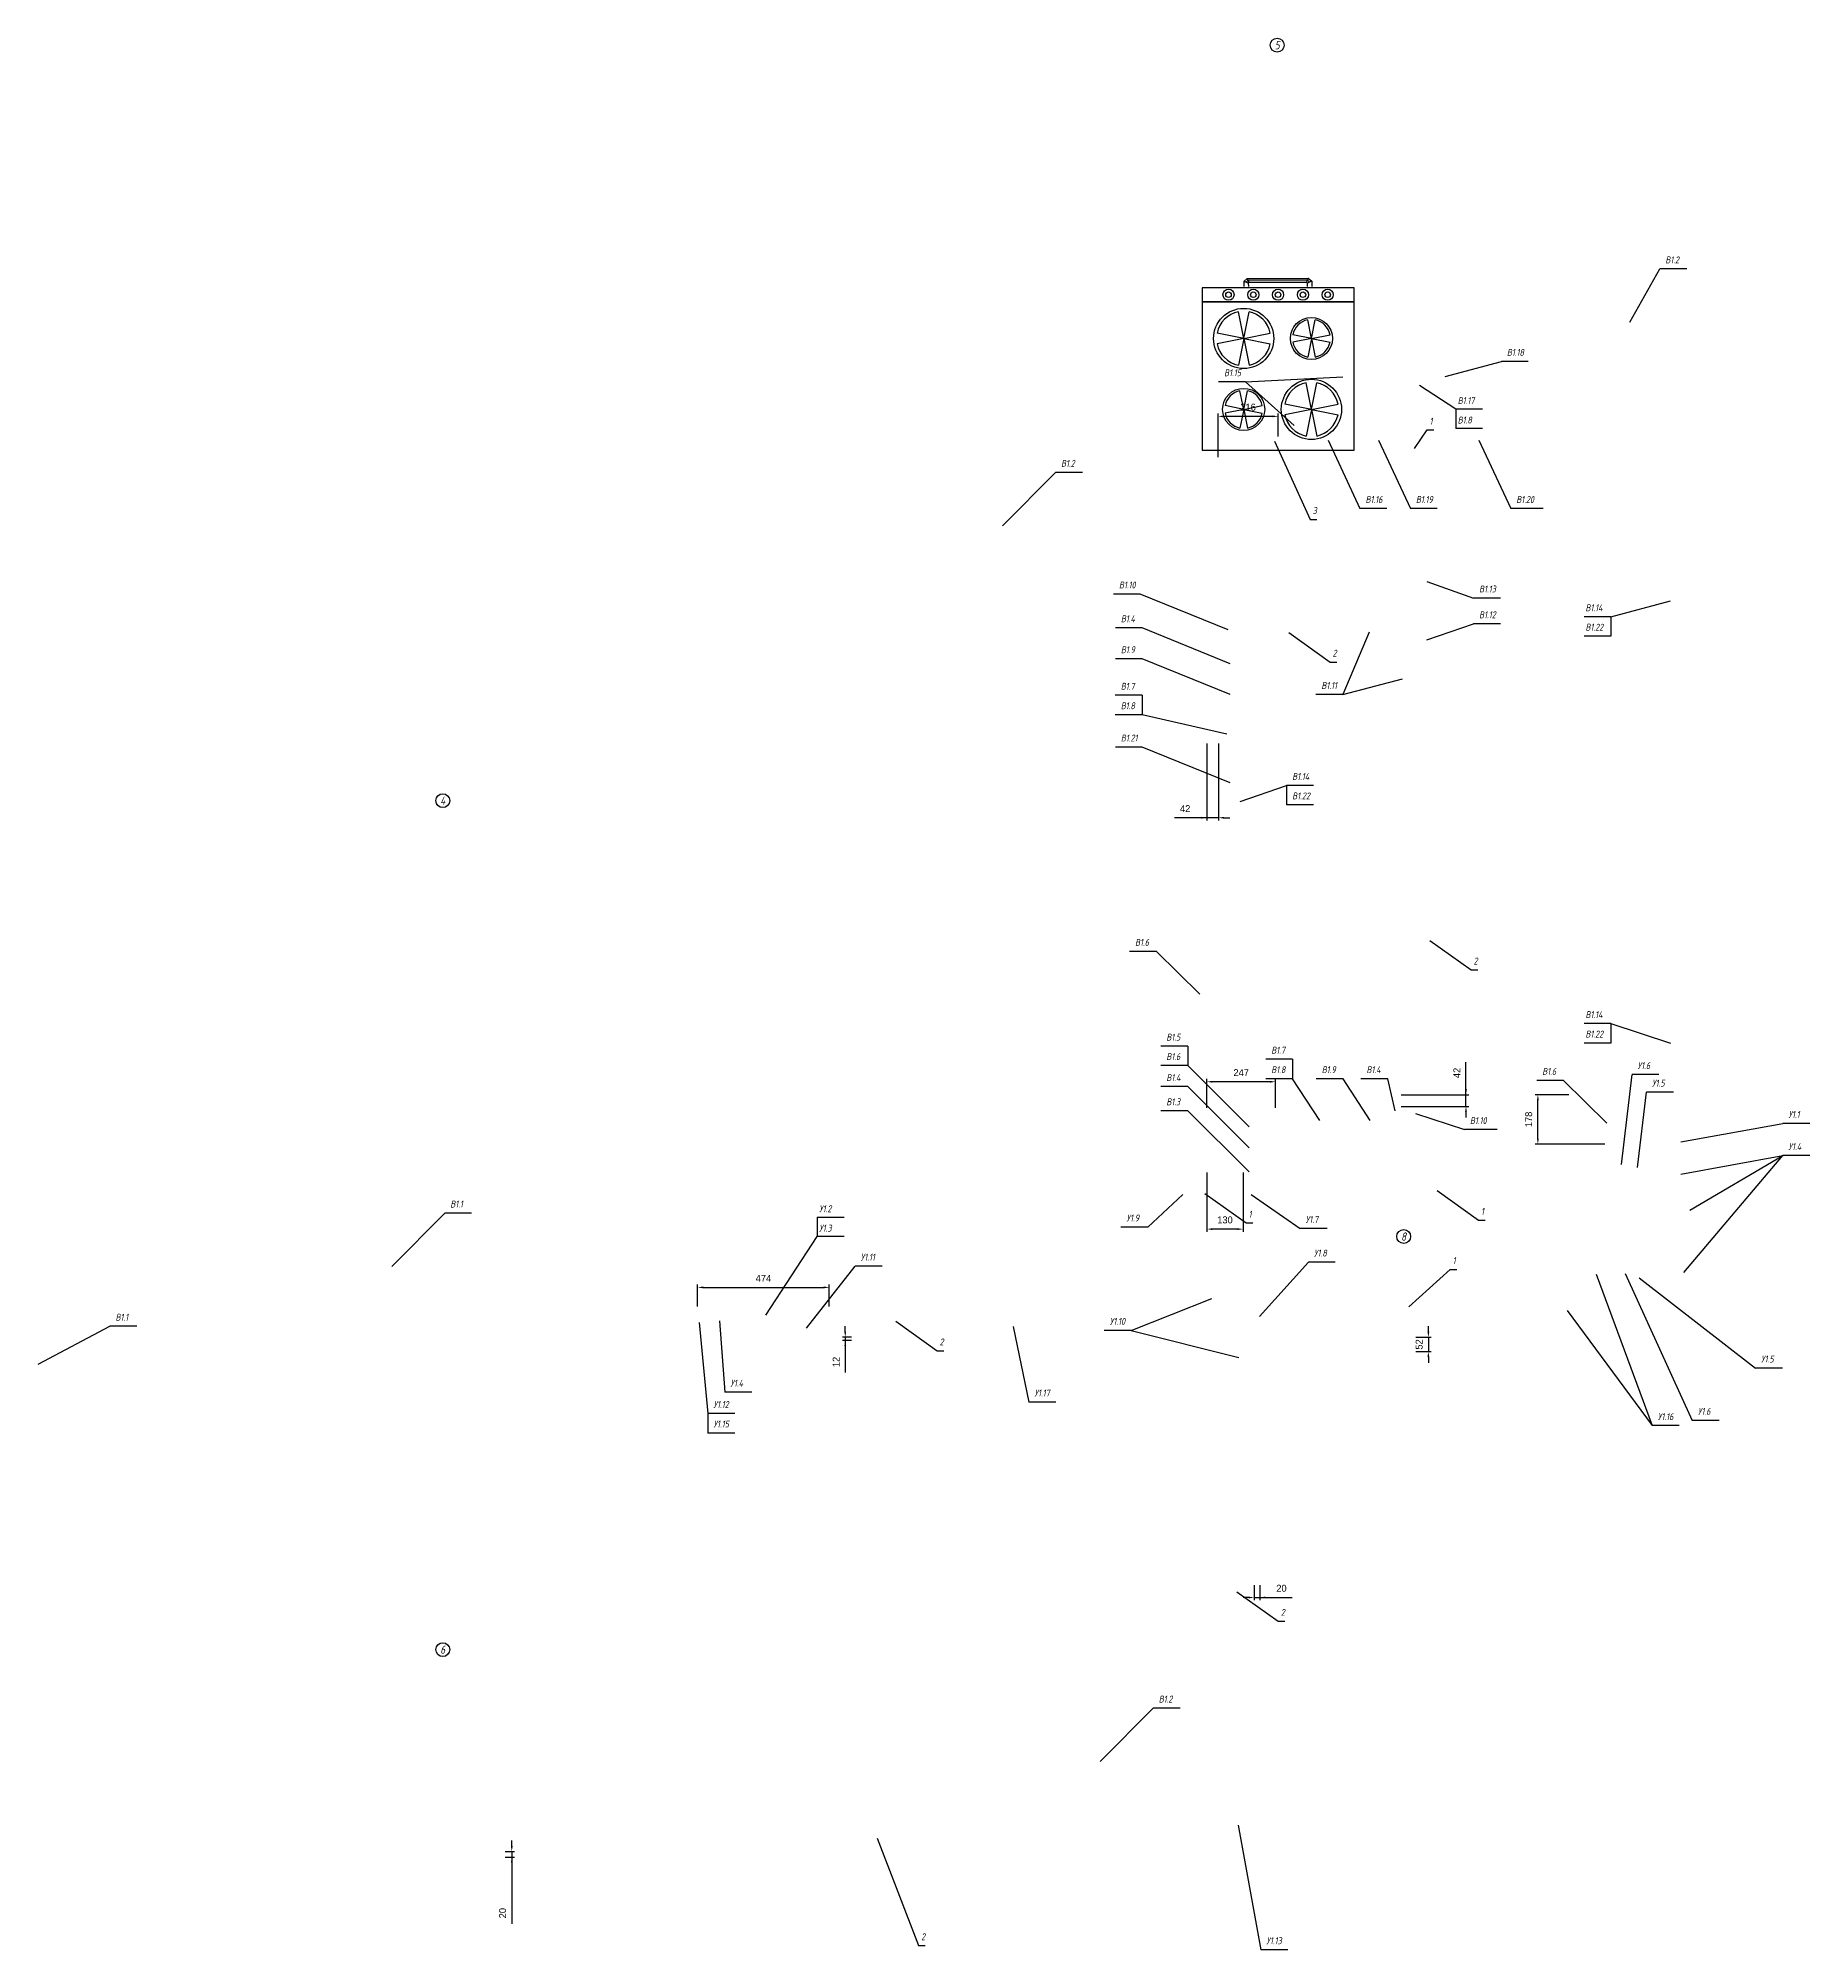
# Model space of a CAD drawing. Header units: millimetres. Extents: x -48331 to 47536, y -69828 to -11916.
# Drawn here: x 9603 to 15982, y -19074 to -12191 of the extents above; entities that cross this region are included whole.
import ezdxf
from ezdxf.enums import TextEntityAlignment as Align

# ---------------------------------------------------------------- set-up
doc = ezdxf.new("R2010")
doc.units = ezdxf.units.MM
doc.layers.add('04 Мебель', color=5, linetype='Continuous', plot=False)
doc.layers.add('23 Увлажнение', color=7, linetype='Continuous')
doc.layers.add('24 Переток и вытяжка', color=7, linetype='Continuous')
doc.styles.get("Standard").update_dxf_attribs({"font": 'Ubuntu-R.ttf'})
doc.styles.add('ГОСТ-ISOCPEUR', font='isocpeui.ttf', dxfattribs={"width": 0.8})
doc.dimstyles.new('ISO-25', dxfattribs={"dimtxt": 2.5, "dimasz": 2.5, "dimexe": 1.25, "dimexo": 0.625, "dimtad": 1, "dimtxsty": 'Standard', "dimcen": 2.5, "dimadec": 0, "dimazin": 0, "dimtfac": 1, "dimtmove": 0, "dimatfit": 3, "dimfxl": 1, "dimarcsym": 0})

# ---------------------------------------------------------------- blocks, each defined once
blk = doc.blocks.new('*D378')
at = {"layer": '23 Увлажнение', "color": 0, "lineweight": -2}
for p, q in [((11284.5, -18720.5), (11317.9, -18720.5)), ((11307.9, -18700.5), (11307.9, -18680.5)), ((11307.9, -18720.5), (11307.9, -18981)), ((11307.9, -18720.5), (11307.9, -18740.5)), ((11284.5, -18740.5), (11317.9, -18740.5)), ((11307.9, -18760.5), (11307.9, -18780.5))]:
    blk.add_line(p, q, dxfattribs=at)
at = {"layer": '23 Увлажнение', "color": 0}
for points in [[(11304.6, -18700.5), (11311.3, -18700.5), (11307.9, -18720.5)], [(11311.3, -18760.5), (11304.6, -18760.5), (11307.9, -18740.5)]]:
    blk.add_solid(points, dxfattribs=at)
at = {"layer": 'Defpoints', "color": 0}
for p in [(11284.5, -18720.5), (11284.5, -18740.5), (11307.9, -18740.5)]:
    blk.add_point(p, dxfattribs=at)
at = {"layer": '23 Увлажнение', "color": 0, "linetype": 'Continuous', "insert": (11274.9, -18942.6), "char_height": 25, "attachment_point": 5, "rotation": 90}
blk.add_mtext('20', dxfattribs=at)
blk = doc.blocks.new('*D380')
at = {"layer": '23 Увлажнение', "color": 0, "lineweight": -2}
for p, q in [((13961.2, -17806), (13941.2, -17806)), ((13981.2, -17761.2), (13981.2, -17816)), ((13981.2, -17806), (14118.1, -17806)), ((13981.2, -17806), (14001.2, -17806)), ((14001.2, -17761.2), (14001.2, -17816))]:
    blk.add_line(p, q, dxfattribs=at)
at = {"layer": '23 Увлажнение', "color": 0}
for points in [[(13961.2, -17809.3), (13961.2, -17802.6), (13981.2, -17806)], [(14021.2, -17802.6), (14021.2, -17809.3), (14001.2, -17806)]]:
    blk.add_solid(points, dxfattribs=at)
at = {"layer": 'Defpoints', "color": 0}
for p in [(13981.2, -17761.2), (14001.2, -17761.2), (14001.2, -17806)]:
    blk.add_point(p, dxfattribs=at)
at = {"layer": '23 Увлажнение', "color": 0, "linetype": 'Continuous', "insert": (14079.7, -17772.9), "char_height": 25, "attachment_point": 5}
blk.add_mtext('20', dxfattribs=at)
blk = doc.blocks.new('*D381')
at = {"layer": '23 Увлажнение', "color": 0, "lineweight": -2}
for p, q in [((15114.3, -15995.5), (14993, -15995.5)), ((15003, -16153.5), (15003, -16015.5)), ((15244.2, -16173.5), (14993, -16173.5))]:
    blk.add_line(p, q, dxfattribs=at)
at = {"layer": '23 Увлажнение', "color": 0}
for points in [[(15006.4, -16015.5), (14999.7, -16015.5), (15003, -15995.5)], [(14999.7, -16153.5), (15006.4, -16153.5), (15003, -16173.5)]]:
    blk.add_solid(points, dxfattribs=at)
at = {"layer": 'Defpoints', "color": 0}
for p in [(15003, -15995.5), (15114.3, -15995.5), (15244.2, -16173.5)]:
    blk.add_point(p, dxfattribs=at)
at = {"layer": '23 Увлажнение', "color": 0, "linetype": 'Continuous', "insert": (14970, -16084.5), "char_height": 25, "attachment_point": 5, "rotation": 90}
blk.add_mtext('178', dxfattribs=at)
blk = doc.blocks.new('*D382')
at = {"layer": '23 Увлажнение', "color": 0, "lineweight": -2}
for p, q in [((13811.2, -16275.5), (13811.2, -16489.5)), ((13941.2, -16275.5), (13941.2, -16489.5)), ((13921.2, -16479.5), (13831.2, -16479.5))]:
    blk.add_line(p, q, dxfattribs=at)
at = {"layer": '23 Увлажнение', "color": 0}
for points in [[(13831.2, -16476.2), (13831.2, -16482.9), (13811.2, -16479.5)], [(13921.2, -16482.9), (13921.2, -16476.2), (13941.2, -16479.5)]]:
    blk.add_solid(points, dxfattribs=at)
at = {"layer": 'Defpoints', "color": 0}
for p in [(13811.2, -16275.5), (13941.2, -16275.5), (13811.2, -16479.5)]:
    blk.add_point(p, dxfattribs=at)
at = {"layer": '23 Увлажнение', "color": 0, "linetype": 'Continuous', "insert": (13876.2, -16446.5), "char_height": 25, "attachment_point": 5}
blk.add_mtext('130', dxfattribs=at)
blk = doc.blocks.new('*D383')
at = {"layer": '24 Переток и вытяжка', "color": 0, "lineweight": -2}
for p, q in [((14744.1, -16037.5), (14744.1, -15878.9)), ((14744.1, -15975.5), (14744.1, -15955.5)), ((14511.2, -15995.5), (14754.1, -15995.5)), ((14744.1, -16037.5), (14744.1, -15995.5)), ((14511.2, -16037.5), (14754.1, -16037.5)), ((14744.1, -16057.5), (14744.1, -16077.5))]:
    blk.add_line(p, q, dxfattribs=at)
at = {"layer": '24 Переток и вытяжка', "color": 0}
for points in [[(14740.8, -15975.5), (14747.4, -15975.5), (14744.1, -15995.5)], [(14747.4, -16057.5), (14740.8, -16057.5), (14744.1, -16037.5)]]:
    blk.add_solid(points, dxfattribs=at)
at = {"layer": 'Defpoints', "color": 0}
for p in [(14511.2, -15995.5), (14744.1, -15995.5), (14511.2, -16037.5)]:
    blk.add_point(p, dxfattribs=at)
at = {"layer": '24 Переток и вытяжка', "color": 0, "linetype": 'Continuous', "insert": (14711.3, -15917.2), "char_height": 25, "attachment_point": 5, "rotation": 90}
blk.add_mtext('42', dxfattribs=at)
blk = doc.blocks.new('*D384')
at = {"layer": '24 Переток и вытяжка', "color": 0, "lineweight": -2}
for p, q in [((13811.2, -14731.5), (13811.2, -15008.3)), ((13853.2, -14731.5), (13853.2, -15008.3)), ((13853.2, -14998.3), (13694.7, -14998.3)), ((13853.2, -14998.3), (13811.2, -14998.3)), ((13873.2, -14998.3), (13893.2, -14998.3))]:
    blk.add_line(p, q, dxfattribs=at)
at = {"layer": '24 Переток и вытяжка', "color": 0}
for points in [[(13791.2, -15001.6), (13791.2, -14994.9), (13811.2, -14998.3)], [(13873.2, -14994.9), (13873.2, -15001.6), (13853.2, -14998.3)]]:
    blk.add_solid(points, dxfattribs=at)
at = {"layer": 'Defpoints', "color": 0}
for p in [(13811.2, -14731.5), (13853.2, -14731.5), (13811.2, -14998.3)]:
    blk.add_point(p, dxfattribs=at)
at = {"layer": '24 Переток и вытяжка', "color": 0, "linetype": 'Continuous', "insert": (13732.9, -14965.5), "char_height": 25, "attachment_point": 5}
blk.add_mtext('42', dxfattribs=at)
blk = doc.blocks.new('*D385')
at = {"layer": '24 Переток и вытяжка', "color": 0, "lineweight": -2}
for p, q in [((13851.2, -13700.5), (13851.2, -13543)), ((14047.5, -13553), (13871.2, -13553)), ((14067.5, -13625.5), (14067.5, -13543))]:
    blk.add_line(p, q, dxfattribs=at)
at = {"layer": '24 Переток и вытяжка', "color": 0}
for points in [[(13871.2, -13549.7), (13871.2, -13556.4), (13851.2, -13553)], [(14047.5, -13556.4), (14047.5, -13549.7), (14067.5, -13553)]]:
    blk.add_solid(points, dxfattribs=at)
at = {"layer": 'Defpoints', "color": 0}
for p in [(13851.2, -13553), (14067.5, -13625.5), (13851.2, -13700.5)]:
    blk.add_point(p, dxfattribs=at)
at = {"layer": '24 Переток и вытяжка', "color": 0, "linetype": 'Continuous', "insert": (13959.4, -13520), "char_height": 25, "attachment_point": 5}
blk.add_mtext('216', dxfattribs=at)
blk = doc.blocks.new('*D386')
at = {"layer": '23 Увлажнение', "color": 0, "lineweight": -2}
for p, q in [((12508.8, -16849), (12508.8, -16829)), ((12531.2, -16869), (12498.8, -16869)), ((12531.2, -16880.5), (12498.8, -16880.5)), ((12508.8, -16869), (12508.8, -16995.2)), ((12508.8, -16869), (12508.8, -16880.5)), ((12508.8, -16900.5), (12508.8, -16920.5))]:
    blk.add_line(p, q, dxfattribs=at)
at = {"layer": '23 Увлажнение', "color": 0}
for points in [[(12505.5, -16849), (12512.1, -16849), (12508.8, -16869)], [(12512.1, -16900.5), (12505.5, -16900.5), (12508.8, -16880.5)]]:
    blk.add_solid(points, dxfattribs=at)
at = {"layer": 'Defpoints', "color": 0}
for p in [(12508.8, -16880.5), (12531.2, -16869), (12531.2, -16880.5)]:
    blk.add_point(p, dxfattribs=at)
at = {"layer": '23 Увлажнение', "color": 0, "linetype": 'Continuous', "insert": (12476, -16957.8), "char_height": 25, "attachment_point": 5, "rotation": 90}
blk.add_mtext('12', dxfattribs=at)
blk = doc.blocks.new('*D387')
at = {"layer": '23 Увлажнение', "color": 0, "lineweight": -2}
for p, q in [((11977.2, -16758), (11977.2, -16679.3)), ((11997.2, -16689.3), (12431.2, -16689.3)), ((12451.2, -16758), (12451.2, -16679.3))]:
    blk.add_line(p, q, dxfattribs=at)
at = {"layer": '23 Увлажнение', "color": 0}
for points in [[(11997.2, -16686), (11997.2, -16692.7), (11977.2, -16689.3)], [(12431.2, -16692.7), (12431.2, -16686), (12451.2, -16689.3)]]:
    blk.add_solid(points, dxfattribs=at)
at = {"layer": 'Defpoints', "color": 0}
for p in [(12451.2, -16689.3), (11977.2, -16758), (12451.2, -16758)]:
    blk.add_point(p, dxfattribs=at)
at = {"layer": '23 Увлажнение', "color": 0, "linetype": 'Continuous', "insert": (12214.2, -16656.8), "char_height": 25, "attachment_point": 5}
blk.add_mtext('474', dxfattribs=at)
blk = doc.blocks.new('*D388')
at = {"layer": '23 Увлажнение', "color": 0, "lineweight": -2}
for p, q in [((14608.7, -16849), (14608.7, -16829)), ((14563.4, -16869), (14618.7, -16869)), ((14563.4, -16920.5), (14618.7, -16920.5)), ((14608.7, -16869), (14608.7, -16920.5)), ((14608.7, -16940.5), (14608.7, -16960.5))]:
    blk.add_line(p, q, dxfattribs=at)
at = {"layer": '23 Увлажнение', "color": 0}
for points in [[(14605.3, -16849), (14612, -16849), (14608.7, -16869)], [(14612, -16940.5), (14605.3, -16940.5), (14608.7, -16920.5)]]:
    blk.add_solid(points, dxfattribs=at)
at = {"layer": 'Defpoints', "color": 0}
for p in [(14563.4, -16869), (14563.4, -16920.5), (14608.7, -16920.5)]:
    blk.add_point(p, dxfattribs=at)
at = {"layer": '23 Увлажнение', "color": 0, "linetype": 'Continuous', "insert": (14575.6, -16894.7), "char_height": 25, "attachment_point": 5, "rotation": 90}
blk.add_mtext('52', dxfattribs=at)
blk = doc.blocks.new('*D390')
at = {"layer": '24 Переток и вытяжка', "color": 0, "lineweight": -2}
for p, q in [((13811.2, -16042.5), (13811.2, -15938.9)), ((14038.2, -15948.9), (13831.2, -15948.9)), ((14058.2, -16042.5), (14058.2, -15938.9))]:
    blk.add_line(p, q, dxfattribs=at)
at = {"layer": '24 Переток и вытяжка', "color": 0}
for points in [[(13831.2, -15945.6), (13831.2, -15952.2), (13811.2, -15948.9)], [(14038.2, -15952.2), (14038.2, -15945.6), (14058.2, -15948.9)]]:
    blk.add_solid(points, dxfattribs=at)
at = {"layer": 'Defpoints', "color": 0}
for p in [(13811.2, -15948.9), (13811.2, -16042.5), (14058.2, -16042.5)]:
    blk.add_point(p, dxfattribs=at)
at = {"layer": '24 Переток и вытяжка', "color": 0, "linetype": 'Continuous', "insert": (13934.7, -15916.1), "char_height": 25, "attachment_point": 5}
blk.add_mtext('247', dxfattribs=at)

msp = doc.modelspace()

# ---------------------------------------------------------------- linework, layer by layer
for centre in [(14064.4, -12216.5), (11059.3, -14936.7), (14519.9, -16506.3), (11059.3, -17993.6)]:
    msp.add_circle(centre, 25)
at = {"layer": '04 Мебель'}
for p, q in [((13944.9, -13085.5), (13945.3, -13066.5)), ((13956.1, -13056.1), (13945.3, -13066.5)), ((13945.3, -13066.5), (13952.7, -13069.4)), ((13952.7, -13069.4), (13959.2, -13063.1)), ((13952.7, -13069.4), (13960.2, -13072.2)), ((13956.1, -13056.1), (14176, -13056)), ((13959.2, -13063.1), (13956.1, -13056.1)), ((14173.1, -13063.1), (13959.2, -13063.1)), ((13959.2, -13063.1), (13962.4, -13070)), ((13962.4, -13070), (13960.2, -13072.2)), ((13960.2, -13072.2), (13960.5, -13085.5)), ((13962.4, -13070), (14170.2, -13070.1)), ((14170.2, -13070.1), (14173.1, -13063.1)), ((14173.8, -13072.9), (14170.2, -13070.1)), ((14176, -13056), (14173.1, -13063.1)), ((14173.1, -13063.1), (14181.1, -13069.8)), ((14173.4, -13085.5), (14173.8, -13072.9)), ((14181.1, -13069.8), (14173.8, -13072.9)), ((14176, -13056), (14188.4, -13066.8)), ((14188.4, -13066.8), (14181.1, -13069.8)), ((14188.4, -13066.8), (14188.9, -13085.5)), ((13943.6, -13272.5), (13924.5, -13176.6)), ((13943.6, -13272.5), (13962.8, -13176.6)), ((14187.5, -13272.5), (14174, -13205.4)), ((14187.5, -13272.5), (14200.9, -13205.4)), ((13943.6, -13272.5), (13847.8, -13253.4)), ((13943.6, -13272.5), (13847.8, -13291.7)), ((13943.6, -13272.5), (13924.5, -13368.4)), ((13943.6, -13272.5), (14039.5, -13253.4)), ((13943.6, -13272.5), (13962.8, -13368.4)), ((13943.6, -13272.5), (14039.5, -13291.7)), ((14187.5, -13272.5), (14120.3, -13259.1)), ((14187.5, -13272.5), (14120.3, -13285.9)), ((14187.5, -13272.5), (14174, -13339.6)), ((14187.5, -13272.5), (14254.6, -13259.1)), ((14187.5, -13272.5), (14200.9, -13339.6)), ((14187.5, -13272.5), (14254.6, -13285.9)), ((13943.6, -13527.9), (13930.2, -13460.8)), ((13943.6, -13527.9), (13957.1, -13460.8)), ((14187.5, -13527.9), (14168.3, -13432)), ((14187.5, -13527.9), (14206.6, -13432)), ((13943.6, -13527.9), (13876.5, -13514.5)), ((13943.6, -13527.9), (13876.5, -13541.3)), ((13943.6, -13527.9), (13930.2, -13595)), ((13943.6, -13527.9), (14010.7, -13514.5)), ((13943.6, -13527.9), (13957.1, -13595)), ((13943.6, -13527.9), (14010.7, -13541.3)), ((14187.5, -13527.9), (14091.6, -13508.7)), ((14187.5, -13527.9), (14091.6, -13547)), ((14187.5, -13527.9), (14168.3, -13623.8)), ((14187.5, -13527.9), (14283.3, -13508.7)), ((14187.5, -13527.9), (14283.3, -13547)), ((14187.5, -13527.9), (14206.6, -13623.8))]:
    msp.add_line(p, q, dxfattribs=at)
for points in [[(13794.1, -13090.2), (13794.1, -13140.2), (14341, -13140.2), (14341, -13090.2)], [(14341, -13140.2), (13794.1, -13140.2), (13794.1, -13675.2), (14341, -13675.2)]]:
    msp.add_lwpolyline(points, close=True, dxfattribs=at)
at = {"layer": '04 Мебель', "ltscale": 0.5}
for centre, radius in [((13889, -13115.2), 20), ((13889, -13115.2), 10), ((13978.3, -13115.2), 20), ((13978.3, -13115.2), 10), ((14067.5, -13115.2), 20), ((14067.5, -13115.2), 10), ((14156.8, -13115.2), 20), ((14156.8, -13115.2), 10), ((14246.1, -13115.2), 20), ((14246.1, -13115.2), 10)]:
    msp.add_circle(centre, radius, dxfattribs=at)
at = {"layer": '04 Мебель'}
for centre, radius in [((13943.6, -13272.5), 108.4), ((14187.5, -13272.5), 75.8), ((14187.5, -13527.9), 108.4), ((13943.6, -13527.9), 75.8)]:
    msp.add_circle(centre, radius, dxfattribs=at)
for centre, radius, start, end in [((13943.6, -13272.5), 97.8, 101.29954, 168.70046), ((13943.6, -13272.5), 97.8, 11.29954, 78.70046), ((14187.5, -13272.5), 68.4, 101.29954, 168.70046), ((14187.5, -13272.5), 68.4, 11.29954, 78.70046), ((13943.6, -13272.5), 97.8, 191.29954, 258.70046), ((13943.6, -13272.5), 97.8, 281.29954, 348.70046), ((14187.5, -13272.5), 68.4, 191.29954, 258.70046), ((14187.5, -13272.5), 68.4, 281.29954, 348.70046), ((13943.6, -13527.9), 68.4, 101.29954, 168.70046), ((13943.6, -13527.9), 68.4, 11.29954, 78.70046), ((14187.5, -13527.9), 97.8, 101.29954, 168.70046), ((14187.5, -13527.9), 97.8, 11.29954, 78.70046), ((13943.6, -13527.9), 68.4, 191.29954, 258.70046), ((13943.6, -13527.9), 68.4, 281.29954, 348.70046), ((14187.5, -13527.9), 97.8, 191.29954, 258.70046), ((14187.5, -13527.9), 97.8, 281.29954, 348.70046)]:
    msp.add_arc(centre, radius, start, end, dxfattribs=at)
at = {"layer": '23 Увлажнение'}
for p, q in [((15304.1, -16247.3), (15342, -15923.3)), ((15438.9, -15923.3), (15342, -15923.3)), ((15362.3, -16258.1), (15394.1, -15986.4)), ((15491, -15986.4), (15394.1, -15986.4)), ((15517.5, -16165.3), (15885.2, -16098.9)), ((15982.1, -16098.9), (15885.2, -16098.9)), ((15517.5, -16281.3), (15885.2, -16214.9)), ((15528.8, -16635.7), (15885.2, -16214.9)), ((15550.7, -16411.6), (15885.2, -16214.9)), ((15982.1, -16214.9), (15885.2, -16214.9)), ((13724, -16354.6), (13598.5, -16472)), ((13971.1, -16354.6), (14146.9, -16477.1)), ((12407.5, -16436.2), (12504.4, -16436.2)), ((12407.5, -16436.2), (12407.5, -16506.2)), ((12222.3, -16789), (12407.5, -16506.2)), ((12504.4, -16506.2), (12407.5, -16506.2)), ((13598.5, -16472), (13501.6, -16472)), ((14243.8, -16477.1), (14146.9, -16477.1)), ((12368.7, -16835.8), (12544.5, -16612.9)), ((12641.4, -16612.9), (12544.5, -16612.9)), ((14000, -16793.7), (14176.7, -16598.3)), ((14273.6, -16598.3), (14176.7, -16598.3)), ((15212.8, -16641.9), (15415, -17187.2)), ((15317.5, -16639.4), (15559.2, -17168.2)), ((15367.6, -16655.2), (15786.6, -16979.8)), ((13538.4, -16844.1), (13829.1, -16729.5)), ((15108, -16773), (15415, -17187.2)), ((11982.3, -16815.8), (12014.1, -17143.7)), ((12055.9, -16809.2), (12075, -17066.6)), ((13113.5, -16830.5), (13169.9, -17102.1)), ((13538.4, -16844.1), (13441.5, -16844.1)), ((13538.4, -16844.1), (13926.1, -16941.6)), ((15883.5, -16979.8), (15786.6, -16979.8)), ((12172, -17066.6), (12075, -17066.6)), ((13266.8, -17102.1), (13169.9, -17102.1)), ((12111, -17143.7), (12014.1, -17143.7)), ((12014.1, -17143.7), (12014.1, -17213.7)), ((15511.9, -17187.2), (15415, -17187.2)), ((15656.1, -17168.2), (15559.2, -17168.2)), ((12111, -17213.7), (12014.1, -17213.7)), ((13923.8, -18626), (14005.1, -19074.4)), ((14102, -19074.4), (14005.1, -19074.4))]:
    msp.add_line(p, q, dxfattribs=at)
for points in [[(13803.6, -16351.3), (13952.4, -16457.4), (13976.4, -16457.4)], [(14640.7, -16341), (14789.4, -16447.2), (14813.5, -16447.2)], [(14538.3, -16759.9), (14687, -16624.6), (14711.1, -16624.6)], [(12690.7, -16811.5), (12839.4, -16917.7), (12863.5, -16917.7)], [(13919.5, -17785.1), (14068.3, -17891.3), (14092.3, -17891.3)], [(12624.3, -18672.8), (12773.1, -19059.2), (12797.1, -19059.2)]]:
    msp.add_lwpolyline(points, dxfattribs=at)
at = {"layer": '24 Переток и вытяжка'}
for p, q in [((15334.3, -13214.4), (15442, -13022.2)), ((15538.9, -13022.2), (15442, -13022.2)), ((13950.1, -13428.4), (14300.5, -13410.6)), ((14668.6, -13408.9), (14871.4, -13355.3)), ((14968.3, -13355.3), (14871.4, -13355.3)), ((13950.1, -13428.4), (13853.2, -13428.4)), ((13950.1, -13428.4), (14125.1, -13586.1)), ((14577.1, -13440.5), (14707, -13526.3)), ((14707, -13526.3), (14803.9, -13526.3)), ((14707, -13526.3), (14707, -13596.3)), ((14803.9, -13596.3), (14707, -13596.3)), ((14247.9, -13639.1), (14362.4, -13884.9)), ((14429.4, -13639.1), (14543.8, -13884.9)), ((14790.8, -13639.1), (14905.2, -13884.9)), ((13075.1, -13947.2), (13266, -13754.9)), ((13362.9, -13754.9), (13266, -13754.9)), ((14459.3, -13884.9), (14362.4, -13884.9)), ((14640.7, -13884.9), (14543.8, -13884.9)), ((15021.6, -13884.9), (14905.2, -13884.9)), ((14603.5, -14147.5), (14771.4, -14207.1)), ((13571.4, -14192.7), (13474.5, -14192.7)), ((13888, -14321.8), (13571.4, -14192.7)), ((14868.3, -14207.1), (14771.4, -14207.1)), ((15266.2, -14274.8), (15481, -14217.7)), ((13578.3, -14314.4), (13481.4, -14314.4)), ((13894.9, -14443.5), (13578.3, -14314.4)), ((14603.5, -14357.1), (14771.4, -14300)), ((14868.3, -14300), (14771.4, -14300)), ((15266.2, -14274.8), (15169.3, -14274.8)), ((15266.2, -14274.8), (15266.2, -14344.8)), ((14395.1, -14330.6), (14300.3, -14554.6)), ((15266.2, -14344.8), (15169.3, -14344.8)), ((13578.3, -14425.8), (13481.4, -14425.8)), ((13894.9, -14555), (13578.3, -14425.8)), ((14300.3, -14554.6), (14515.1, -14497.5)), ((13577.9, -14557.5), (13481, -14557.5)), ((13577.9, -14557.5), (13577.9, -14627.5)), ((14300.3, -14554.6), (14203.4, -14554.6)), ((13577.9, -14627.5), (13481, -14627.5)), ((13883.1, -14697.1), (13577.9, -14627.5)), ((13578.3, -14743.7), (13481.4, -14743.7)), ((13894.9, -14872.8), (13578.3, -14743.7)), ((13930.4, -14939.4), (14098.3, -14882.3)), ((14195.2, -14882.3), (14098.3, -14882.3)), ((14098.3, -14882.3), (14098.3, -14952.3)), ((14195.2, -14952.3), (14098.3, -14952.3)), ((13629.3, -15479.5), (13532.4, -15479.5)), ((13785.3, -15633.8), (13629.3, -15479.5)), ((15266.2, -15739.7), (15169.3, -15739.7)), ((15266.2, -15739.7), (15481, -15810.5)), ((15266.2, -15739.7), (15266.2, -15809.7)), ((13742, -15820.8), (13645.1, -15820.8)), ((13742, -15820.8), (13742, -15890.8)), ((15266.2, -15809.7), (15169.3, -15809.7)), ((13742, -15890.8), (13645.1, -15890.8)), ((13963.9, -16110.8), (13742, -15890.8)), ((14119.8, -15867.9), (14022.9, -15867.9)), ((14119.8, -15867.9), (14119.8, -15937.9)), ((13742, -15966.5), (13645.1, -15966.5)), ((13963.9, -16186.5), (13742, -15966.5)), ((14119.8, -15937.9), (14022.9, -15937.9)), ((14217.4, -16087.9), (14119.8, -15937.9)), ((14301.6, -15937.9), (14204.7, -15937.9)), ((14399.2, -16087.9), (14301.6, -15937.9)), ((14462.7, -15937.9), (14365.8, -15937.9)), ((14488.5, -16053.7), (14462.7, -15937.9)), ((15095.6, -15944.3), (14998.7, -15944.3)), ((15251.7, -16098.6), (15095.6, -15944.3)), ((13742, -16053.6), (13645.1, -16053.6)), ((13963.9, -16273.7), (13742, -16053.6)), ((14562.6, -16063.2), (14738.3, -16121.3)), ((14855.8, -16121.3), (14738.3, -16121.3)), ((10875.6, -16614.1), (11066.5, -16421.9)), ((11163.4, -16421.9), (11066.5, -16421.9)), ((9602.6, -16965.7), (9861, -16829.4)), ((9957.9, -16829.4), (9861, -16829.4)), ((13426.8, -18396.6), (13617.7, -18204.3)), ((13714.6, -18204.3), (13617.7, -18204.3))]:
    msp.add_line(p, q, dxfattribs=at)
for points in [[(14559.1, -13668.5), (14604, -13602.1), (14628.1, -13602.1)], [(14054, -13642.5), (14182.5, -13924.3), (14206.6, -13924.3)], [(14105.9, -14331.5), (14254.6, -14437.7), (14278.7, -14437.7)], [(14613.6, -15440), (14762.4, -15546.1), (14786.4, -15546.1)]]:
    msp.add_lwpolyline(points, dxfattribs=at)

# ---------------------------------------------------------------- texts
at = {"style": 'ГОСТ-ISOCPEUR', "width": 0.8}
for s, p in [('5', (14064.4, -12216.5)), ('4', (11059.3, -14936.7)), ('8', (14519.9, -16506.3)), ('6', (11059.3, -17993.6))]:
    msp.add_text(s, height=30, dxfattribs=at).set_placement(p, align=Align.MIDDLE)
at = {"layer": '23 Увлажнение', "linetype": 'Continuous', "lineweight": 35, "style": 'ГОСТ-ISOCPEUR', "width": 0.8}
for s, p in [('У1.6', (15362, -15903.3)), ('У1.5', (15414.1, -15966.4)), ('У1.1', (15905.2, -16078.9)), ('У1.4', (15905.2, -16194.9)), ('У1.2', (12414.7, -16418.7)), ('У1.9', (13521.6, -16452)), ('1', (13961.5, -16438.1)), ('У1.7', (14166.9, -16457.1)), ('1', (14798.5, -16427.8)), ('У1.3', (12414.7, -16488.7)), ('У1.11', (12564.5, -16592.9)), ('У1.8', (14196.7, -16578.3)), ('1', (14696.1, -16605.2)), ('У1.10', (13461.5, -16824.1)), ('2', (12848.5, -16898.3)), ('У1.5', (15806.6, -16959.8)), ('У1.4', (12095, -17046.6)), ('У1.17', (13189.9, -17082.1)), ('У1.12', (12034.1, -17123.7)), ('У1.6', (15579.2, -17148.2)), ('У1.15', (12034.1, -17193.7)), ('У1.16', (15435, -17167.2)), ('2', (14077.4, -17871.9)), ('2', (12782.2, -19039.9)), ('У1.13', (14025.1, -19054.4))]:
    msp.add_text(s, height=25, dxfattribs=at).set_placement(p)
at = {"layer": '24 Переток и вытяжка', "linetype": 'Continuous', "lineweight": 35, "style": 'ГОСТ-ISOCPEUR', "width": 0.8}
for s, p in [('В1.2', (15462, -13002.2)), ('В1.18', (14891.4, -13335.3)), ('В1.15', (13873.2, -13408.4)), ('В1.17', (14714.3, -13508.8)), ('1', (14613.2, -13582.7)), ('В1.8', (14714.3, -13578.8)), ('В1.2', (13286, -13734.9)), ('3', (14191.7, -13904.9)), ('В1.16', (14382.4, -13864.9)), ('В1.19', (14563.8, -13864.9)), ('В1.20', (14925.2, -13864.9)), ('В1.10', (13494.5, -14172.7)), ('В1.13', (14791.4, -14187.1)), ('В1.14', (15174.4, -14254.8)), ('В1.4', (13501.4, -14294.4)), ('В1.12', (14791.4, -14280)), ('В1.22', (15174.4, -14324.8)), ('В1.9', (13501.4, -14405.8)), ('2', (14263.7, -14418.3)), ('В1.7', (13501, -14537.5)), ('В1.11', (14223.4, -14534.6)), ('В1.8', (13501, -14607.5)), ('В1.21', (13501.4, -14723.7)), ('В1.14', (14118.3, -14862.3)), ('В1.22', (14118.3, -14932.3)), ('В1.6', (13552.4, -15459.5)), ('2', (14771.5, -15526.8)), ('В1.14', (15174.4, -15719.7)), ('В1.5', (13665.1, -15800.8)), ('В1.7', (14042.9, -15847.9)), ('В1.22', (15174.4, -15789.7)), ('В1.6', (13665.1, -15870.8)), ('В1.8', (14042.9, -15917.9)), ('В1.9', (14224.7, -15917.9)), ('В1.4', (14385.8, -15917.9)), ('В1.6', (15018.7, -15924.3)), ('В1.4', (13665.1, -15946.5)), ('В1.3', (13665.1, -16033.6)), ('В1.10', (14758.3, -16101.3)), ('В1.1', (11086.5, -16401.9)), ('В1.1', (9881, -16809.4)), ('В1.2', (13637.7, -18184.3))]:
    msp.add_text(s, height=25, dxfattribs=at).set_placement(p)

# ---------------------------------------------------------------- dimensions: what is measured, and where the dimension line sits
at = {"layer": '23 Увлажнение'}
for base, p1, p2, picture, middle in [((15003, -15995.5), (15244.2, -16173.5), (15114.3, -15995.5), '*D381', (15003, -16084.5)), ((12508.7918328, -16880.4979331), (12531.2344026, -16868.9979331), (12531.2344026, -16880.4979331), '*D386', (12508.7918328, -16957.831988)), ((14608.665578, -16920.4979331), (14563.4486338, -16868.9979331), (14563.4486338, -16920.4979331), '*D388', (14608.665578, -16894.7479331)), ((11307.9, -18740.5), (11284.5, -18720.5), (11284.5, -18740.5), '*D378', (11307.9, -18942.6))]:
    dim = msp.add_linear_dim(base=base, p1=p1, p2=p2, angle=90, dimstyle='ISO-25', override={"dimtxt": 25, "dimasz": 20, "dimexe": 10, "dimexo": 0, "dimgap": 20, "dimdec": 0}, dxfattribs=at)
    dim.commit()
    dim.dimension.update_dxf_attribs({"geometry": picture, "text_midpoint": middle, "dimtype": 160})
for base, p1, p2, picture, middle in [((13811.2, -16479.5), (13941.2, -16275.5), (13811.2, -16275.5), '*D382', (13876.2, -16446.5)), ((14001.2, -17806), (13981.2, -17761.2), (14001.2, -17761.2), '*D380', (14079.7, -17772.9))]:
    dim = msp.add_linear_dim(base=base, p1=p1, p2=p2, dimstyle='ISO-25', override={"dimtxt": 25, "dimasz": 20, "dimexe": 10, "dimexo": 0, "dimgap": 20, "dimdec": 0}, dxfattribs=at)
    dim.commit()
    dim.dimension.update_dxf_attribs({"geometry": picture, "text_midpoint": middle})
dim = msp.add_linear_dim(base=(12451.2, -16689.3), p1=(11977.2, -16758), p2=(12451.2, -16758), dimstyle='ISO-25', override={"dimtxt": 25, "dimasz": 20, "dimexe": 10, "dimexo": 0, "dimgap": 20, "dimdec": 0}, dxfattribs=at)
dim.commit()
dim.dimension.update_dxf_attribs({"geometry": '*D387', "text_midpoint": (12214.2, -16689.3), "dimtype": 160})
at = {"layer": '24 Переток и вытяжка'}
dim = msp.add_linear_dim(base=(13851.2, -13553), p1=(14067.5, -13625.5), p2=(13851.2, -13700.5), dimstyle='ISO-25', override={"dimtxt": 25, "dimasz": 20, "dimexe": 10, "dimexo": 0, "dimgap": 20, "dimdec": 0}, dxfattribs=at)
dim.commit()
dim.dimension.update_dxf_attribs({"geometry": '*D385', "text_midpoint": (13959.4, -13553), "dimtype": 160})
for base, p1, p2, picture, middle in [((13811.2, -14998.3), (13853.2, -14731.5), (13811.2, -14731.5), '*D384', (13732.9, -14965.5)), ((13811.2, -15948.9), (14058.2, -16042.5), (13811.2, -16042.5), '*D390', (13934.7, -15916.1))]:
    dim = msp.add_linear_dim(base=base, p1=p1, p2=p2, dimstyle='ISO-25', override={"dimtxt": 25, "dimasz": 20, "dimexe": 10, "dimexo": 0, "dimgap": 20, "dimdec": 0}, dxfattribs=at)
    dim.commit()
    dim.dimension.update_dxf_attribs({"geometry": picture, "text_midpoint": middle})
dim = msp.add_linear_dim(base=(14744.1, -15995.5), p1=(14511.2, -16037.5), p2=(14511.2, -15995.5), angle=90, dimstyle='ISO-25', override={"dimtxt": 25, "dimasz": 20, "dimexe": 10, "dimexo": 0, "dimgap": 20, "dimdec": 0}, dxfattribs=at)
dim.commit()
dim.dimension.update_dxf_attribs({"geometry": '*D383', "text_midpoint": (14744.1, -15917.2), "dimtype": 160})

doc.saveas('drawing.dxf')
